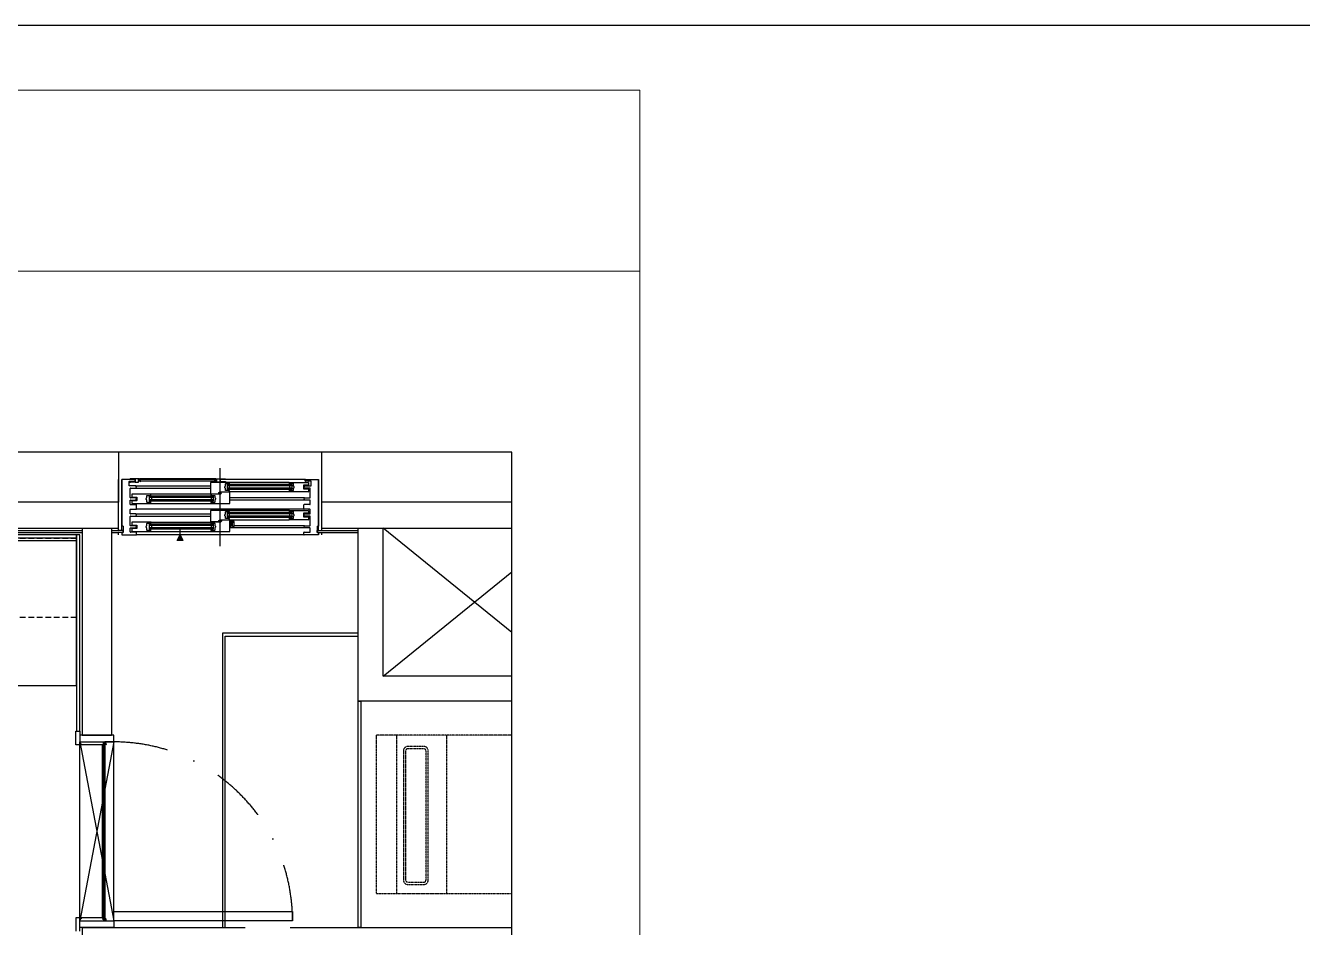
# Model space of a CAD drawing. Header units: millimetres. Extents: x -33000 to 294000, y 0 to 42408.
# Drawn here: x 14445 to 20090, y 5919 to 9905 of the extents above; entities that cross this region are included whole.
import ezdxf

# ---------------------------------------------------------------- set-up
doc = ezdxf.new("R2010")
doc.units = ezdxf.units.MM
doc.header["$LTSCALE"] = 50
doc.linetypes.add('( Hidden )', pattern=[0.375, 0.25, -0.125])
doc.linetypes.add('DASHDOTX2', pattern=[2, 1, -0.5, 0, -0.5])
doc.layers.add('arch', color=8, linetype='Continuous')

msp = doc.modelspace()

# ---------------------------------------------------------------- hatches: boundary and pattern name
at = {"layer": 'arch'}
h = msp.add_hatch(color=256, dxfattribs=at)
h.dxf.hatch_style = 1
h.paths.add_polyline_path([(15140.4, 7629.2), (15115.4, 7629.2), (15127.9, 7654.2)])

# ---------------------------------------------------------------- linework, layer by layer
for p, q in [((25734.6, 9905.1), (5606.3, 9905.1)), ((14855, 8019.2), (14855, 7799.2)), ((15755, 7799.2), (15755, 8019.2)), ((15305, 7604.2), (15305, 7949.2)), ((14855, 7673.7), (14855, 7899.2)), ((14870, 7673.7), (14870, 7899.2)), ((14870, 7899.2), (14870, 7692.2)), ((14928, 7899.2), (14870, 7899.2)), ((14902, 7871.2), (14902, 7890.2)), ((14903, 7891.2), (14928, 7891.2)), ((14931.5, 7870.2), (14903, 7870.2)), ((14906, 7889.7), (14906, 7887.7)), ((14945, 7901.2), (14906.5, 7901.2)), ((14906.5, 7900.2), (14928.5, 7900.2)), ((14928.5, 7890.2), (14906.5, 7890.2)), ((14906.5, 7887.2), (14908.5, 7887.2)), ((14907, 7889.2), (14928.5, 7889.2)), ((14907, 7888), (14907, 7889.2)), ((14908.5, 7888), (14907, 7888)), ((14907, 7819.2), (14907, 7859.2)), ((14908, 7860.2), (14931.5, 7860.2)), ((14908.5, 7887.2), (14908.5, 7888)), ((14929, 7899.7), (14929, 7890.7)), ((14929, 7892.2), (14929, 7898.2)), ((14929, 7888.7), (14929, 7887.7)), ((14929.5, 7887.2), (14943, 7887.2)), ((14931.5, 7870.2), (15262.5, 7870.2)), ((14931.5, 7860.2), (15262.5, 7860.2)), ((14932, 7869.1), (14932, 7869.7)), ((14932, 7860.7), (14932, 7861.3)), ((14944, 7895.7), (14944, 7900.2)), ((14944, 7900.2), (14945, 7900.2)), ((14944, 7888.2), (14944, 7893.7)), ((14951.5, 7891.2), (14944, 7891.2)), ((14951, 7895.2), (14944.5, 7895.2)), ((14944.5, 7894.2), (14951, 7894.2)), ((15286.5, 7901.2), (14948, 7901.2)), ((14951.5, 7901.2), (14951, 7901.2)), ((14951, 7900.2), (14951.5, 7900.2)), ((14951.5, 7900.2), (14951.5, 7895.7)), ((14951.5, 7893.7), (14951.5, 7889.7)), ((14952.5, 7889.7), (14952.5, 7900.2)), ((15281.9, 7899.2), (14952.5, 7899.2)), ((15281.9, 7891.2), (14952.5, 7891.2)), ((15262.5, 7885.2), (15262.5, 7836.7)), ((15347, 7885.7), (15263, 7885.7)), ((15281.9, 7889.7), (15281.9, 7900.2)), ((15282.9, 7901.2), (15283.4, 7901.2)), ((15283.4, 7900.2), (15282.9, 7900.2)), ((15282.9, 7900.2), (15282.9, 7895.7)), ((15282.9, 7893.7), (15282.9, 7889.7)), ((15290.4, 7891.2), (15282.9, 7891.2)), ((15283.4, 7895.2), (15289.9, 7895.2)), ((15289.9, 7894.2), (15283.4, 7894.2)), ((15289.4, 7901.2), (15327.9, 7901.2)), ((15290.4, 7900.2), (15289.4, 7900.2)), ((15290.4, 7895.7), (15290.4, 7900.2)), ((15290.4, 7888.2), (15290.4, 7893.7)), ((15304.9, 7887.2), (15291.4, 7887.2)), ((15305.4, 7899.7), (15305.4, 7890.7)), ((15682, 7899.2), (15305.4, 7899.2)), ((15305.4, 7888.7), (15305.4, 7887.7)), ((15327.9, 7900.2), (15305.9, 7900.2)), ((15305.9, 7890.2), (15327.9, 7890.2)), ((15327.4, 7889.2), (15305.9, 7889.2)), ((15325, 7862.5), (15325, 7866.9)), ((15325.3, 7867.4), (15328.2, 7869.1)), ((15328.2, 7860.4), (15325.3, 7862.1)), ((15325.9, 7887.2), (15325.9, 7888)), ((15325.9, 7888), (15327.4, 7888)), ((15327.9, 7887.2), (15325.9, 7887.2)), ((15327.4, 7888), (15327.4, 7889.2)), ((15328.4, 7889.7), (15328.4, 7887.7)), ((15328.5, 7869.5), (15328.5, 7880.2)), ((15328.5, 7850.2), (15328.5, 7859.9)), ((15329, 7880.7), (15344, 7880.7)), ((15344, 7849.7), (15329, 7849.7)), ((15335.5, 7876.2), (15335.5, 7854.2)), ((15622, 7876.2), (15335.5, 7876.2)), ((15622, 7870.2), (15335.5, 7870.2)), ((15622, 7860.2), (15335.5, 7860.2)), ((15622, 7854.2), (15335.5, 7854.2)), ((15343.5, 7879.2), (15340.5, 7879.2)), ((15340.5, 7879.2), (15340.5, 7877.7)), ((15340.5, 7877.7), (15345, 7877.7)), ((15345, 7852.7), (15340.5, 7852.7)), ((15340.5, 7852.7), (15340.5, 7851.2)), ((15340.5, 7851.2), (15343.5, 7851.2)), ((15344, 7880.7), (15344, 7879.7)), ((15344, 7850.7), (15344, 7849.7)), ((15345, 7849.7), (15345.5, 7850.2)), ((15345.5, 7849.2), (15345, 7849.7)), ((15345.5, 7878.2), (15345.5, 7884.7)), ((15345.5, 7884.7), (15347, 7884.7)), ((15345.5, 7878.8), (15348.1, 7876.2)), ((15345.5, 7870.2), (15345.5, 7860.2)), ((15345.5, 7851.7), (15348.1, 7854.2)), ((15345.5, 7850.2), (15345.5, 7852.2)), ((15345.5, 7845.7), (15345.5, 7849.2)), ((15610.5, 7885.7), (15347, 7885.7)), ((15612, 7878.8), (15609.4, 7876.2)), ((15612, 7851.7), (15609.4, 7854.2)), ((15610.5, 7885.7), (15694.5, 7885.7)), ((15612, 7884.7), (15610.5, 7884.7)), ((15612, 7878.2), (15612, 7884.7)), ((15612, 7870.2), (15612, 7860.2)), ((15612, 7845.7), (15612, 7852.2)), ((15617, 7877.7), (15612.5, 7877.7)), ((15612.5, 7852.7), (15617, 7852.7)), ((15628.5, 7880.7), (15613.5, 7880.7)), ((15613.5, 7880.7), (15613.5, 7879.7)), ((15613.5, 7850.7), (15613.5, 7849.7)), ((15613.5, 7849.7), (15628.5, 7849.7)), ((15614, 7879.2), (15617, 7879.2)), ((15617, 7851.2), (15614, 7851.2)), ((15617, 7879.2), (15617, 7877.7)), ((15617, 7852.7), (15617, 7851.2)), ((15622, 7876.2), (15622, 7854.2)), ((15629, 7870), (15629, 7880.2)), ((15629, 7850.2), (15629, 7860.4)), ((15632.2, 7867.9), (15629.3, 7869.6)), ((15629.3, 7860.9), (15632.2, 7862.6)), ((15632.5, 7863), (15632.5, 7867.4)), ((15672.7, 7872.2), (15672.7, 7858.2)), ((15694.5, 7873.2), (15673.7, 7873.2)), ((15673.7, 7857.2), (15694.5, 7857.2)), ((15678, 7869.1), (15678, 7869.7)), ((15678, 7860.7), (15678, 7861.3)), ((15678.5, 7870.2), (15707, 7870.2)), ((15702, 7860.2), (15678.5, 7860.2)), ((15681, 7892.2), (15681, 7898.2)), ((15682, 7899.2), (15740, 7899.2)), ((15707, 7891.2), (15682, 7891.2)), ((15695, 7885.2), (15695, 7873.7)), ((15695, 7856.7), (15695, 7845.2)), ((15703, 7819.2), (15703, 7859.2)), ((15708, 7871.2), (15708, 7890.2)), ((15740, 7673.7), (15740, 7899.2)), ((15740, 7899.2), (15740, 7692.2)), ((15755, 7673.7), (15755, 7899.2)), ((14855, 7799.2), (13955, 7799.2)), ((14907, 7788.7), (14907, 7807.2)), ((14931.5, 7818.2), (14908, 7818.2)), ((14908, 7808.2), (14931.5, 7808.2)), ((14915, 7833.2), (14915, 7821.7)), ((14915, 7804.7), (14915, 7793.2)), ((14999.5, 7833.7), (14915.5, 7833.7)), ((14915.5, 7821.2), (14936.3, 7821.2)), ((14936.3, 7805.2), (14915.5, 7805.2)), ((14915.5, 7792.7), (14999.5, 7792.7)), ((14932, 7817.1), (14932, 7817.7)), ((14932, 7808.7), (14932, 7809.3)), ((14937.3, 7820.2), (14937.3, 7806.2)), ((14977.5, 7811), (14977.5, 7815.4)), ((14977.8, 7815.9), (14980.7, 7817.6)), ((14980.7, 7808.9), (14977.8, 7810.6)), ((14981, 7818), (14981, 7828.2)), ((14981, 7798.2), (14981, 7808.4)), ((14981.5, 7828.7), (14996.5, 7828.7)), ((14996.5, 7797.7), (14981.5, 7797.7)), ((14991.3, 7824.7), (14991.3, 7802.7)), ((15274.5, 7824.7), (14991.3, 7824.7)), ((15274.5, 7818.7), (14991.3, 7818.7)), ((15274.5, 7808.7), (14991.3, 7808.7)), ((15274.5, 7802.7), (14991.3, 7802.7)), ((14996, 7827.2), (14993, 7827.2)), ((14993, 7827.2), (14993, 7825.7)), ((14993, 7825.7), (14997.5, 7825.7)), ((14997.5, 7800.7), (14993, 7800.7)), ((14993, 7800.7), (14993, 7799.2)), ((14993, 7799.2), (14996, 7799.2)), ((14996.5, 7828.7), (14996.5, 7827.7)), ((14996.5, 7798.7), (14996.5, 7797.7)), ((14998, 7826.2), (14998, 7832.7)), ((14998, 7832.7), (14999.5, 7832.7)), ((14998, 7827.3), (15000.6, 7824.7)), ((14998, 7800.2), (15000.6, 7802.7)), ((14998, 7793.7), (14998, 7800.2)), ((14999.5, 7793.7), (14998, 7793.7)), ((15263, 7833.7), (14999.5, 7833.7)), ((14999.5, 7792.7), (15263, 7792.7)), ((15001.3, 7818.7), (15001.3, 7808.7)), ((15264.5, 7827.3), (15261.9, 7824.7)), ((15264.5, 7800.2), (15261.9, 7802.7)), ((15263, 7836.2), (15299, 7836.2)), ((15306.6, 7833.7), (15263, 7833.7)), ((15263, 7832.7), (15264.5, 7832.7)), ((15264.5, 7793.7), (15263, 7793.7)), ((15263, 7792.7), (15347, 7792.7)), ((15264.5, 7832.7), (15264.5, 7826.2)), ((15264.5, 7818.7), (15264.5, 7808.7)), ((15264.5, 7800.2), (15264.5, 7793.7)), ((15265, 7825.7), (15269.5, 7825.7)), ((15269.5, 7800.7), (15265, 7800.7)), ((15266, 7827.7), (15266, 7828.7)), ((15266, 7828.7), (15281, 7828.7)), ((15266, 7797.7), (15266, 7798.7)), ((15281, 7797.7), (15266, 7797.7)), ((15269.5, 7827.2), (15266.5, 7827.2)), ((15266.5, 7799.2), (15269.5, 7799.2)), ((15269.5, 7825.7), (15269.5, 7827.2)), ((15269.5, 7799.2), (15269.5, 7800.7)), ((15274.5, 7824.7), (15274.5, 7802.7)), ((15281.5, 7828.2), (15281.5, 7818.5)), ((15281.5, 7808.9), (15281.5, 7798.2)), ((15281.8, 7818.1), (15284.7, 7816.4)), ((15284.7, 7811.1), (15281.8, 7809.4)), ((15285, 7815.9), (15285, 7811.5)), ((15299, 7840.7), (15303.5, 7844.7)), ((15299, 7839.2), (15299, 7840.7)), ((15307.6, 7838.3), (15299, 7839.2)), ((15299, 7836.2), (15307.6, 7837.2)), ((15302, 7840.8), (15302, 7840.7)), ((15311, 7842.2), (15302.4, 7841.3)), ((15302.4, 7840.2), (15311, 7839.2)), ((15303.5, 7844.7), (15347, 7844.7)), ((15311, 7837.8), (15306.6, 7833.7)), ((15308, 7837.7), (15308, 7837.8)), ((15347, 7842.2), (15311, 7842.2)), ((15311, 7839.2), (15311, 7837.8)), ((15347, 7845.7), (15345.5, 7845.7)), ((15610.5, 7844.7), (15347, 7844.7)), ((15347.5, 7793.2), (15347.5, 7841.7)), ((15678.5, 7818.2), (15347.5, 7818.2)), ((15678.5, 7808.2), (15347.5, 7808.2)), ((15610.5, 7845.7), (15612, 7845.7)), ((15694.5, 7844.7), (15610.5, 7844.7)), ((15678, 7817.1), (15678, 7817.7)), ((15678, 7808.7), (15678, 7809.3)), ((15678.5, 7818.2), (15702, 7818.2)), ((15702, 7808.2), (15678.5, 7808.2)), ((15703, 7788.7), (15703, 7807.2)), ((16595, 7799.2), (15755, 7799.2)), ((14907, 7747.7), (14907, 7766.2)), ((14907, 7695.7), (14907, 7735.7)), ((14908, 7787.7), (14934, 7787.7)), ((14908, 7767.2), (14934, 7767.2)), ((14931.5, 7746.7), (14908, 7746.7)), ((14908, 7736.7), (14931.5, 7736.7)), ((14931.5, 7746.7), (15262.5, 7746.7)), ((14931.5, 7736.7), (15262.5, 7736.7)), ((14932, 7745.6), (14932, 7746.2)), ((14932, 7737.2), (14932, 7737.8)), ((15676, 7767.2), (14934, 7767.2)), ((14935, 7768.2), (14935, 7786.7)), ((15262.5, 7761.7), (15262.5, 7713.2)), ((15347, 7762.2), (15263, 7762.2)), ((15325, 7739), (15325, 7743.4)), ((15325.3, 7743.9), (15328.2, 7745.6)), ((15328.2, 7736.9), (15325.3, 7738.6)), ((15328.5, 7746), (15328.5, 7756.7)), ((15328.5, 7726.7), (15328.5, 7736.4)), ((15329, 7757.2), (15344, 7757.2)), ((15335.5, 7752.7), (15335.5, 7730.7)), ((15622, 7752.7), (15335.5, 7752.7)), ((15622, 7746.7), (15335.5, 7746.7)), ((15622, 7736.7), (15335.5, 7736.7)), ((15343.5, 7755.7), (15340.5, 7755.7)), ((15340.5, 7755.7), (15340.5, 7754.2)), ((15340.5, 7754.2), (15345, 7754.2)), ((15344, 7757.2), (15344, 7756.2)), ((15345.5, 7754.7), (15345.5, 7761.2)), ((15345.5, 7761.2), (15347, 7761.2)), ((15345.5, 7755.3), (15348.1, 7752.7)), ((15345.5, 7746.7), (15345.5, 7736.7)), ((15610.5, 7762.2), (15347, 7762.2)), ((15612, 7755.3), (15609.4, 7752.7)), ((15610.5, 7762.2), (15694.5, 7762.2)), ((15612, 7761.2), (15610.5, 7761.2)), ((15612, 7754.7), (15612, 7761.2)), ((15612, 7746.7), (15612, 7736.7)), ((15617, 7754.2), (15612.5, 7754.2)), ((15628.5, 7757.2), (15613.5, 7757.2)), ((15613.5, 7757.2), (15613.5, 7756.2)), ((15614, 7755.7), (15617, 7755.7)), ((15617, 7755.7), (15617, 7754.2)), ((15622, 7752.7), (15622, 7730.7)), ((15629, 7746.5), (15629, 7756.7)), ((15629, 7726.7), (15629, 7736.9)), ((15632.2, 7744.4), (15629.3, 7746.1)), ((15629.3, 7737.4), (15632.2, 7739.1)), ((15632.5, 7739.5), (15632.5, 7743.9)), ((15672.7, 7748.7), (15672.7, 7734.7)), ((15694.5, 7749.7), (15673.7, 7749.7)), ((15673.7, 7733.7), (15694.5, 7733.7)), ((15675, 7768.2), (15675, 7786.7)), ((15702, 7787.7), (15676, 7787.7)), ((15702, 7767.2), (15676, 7767.2)), ((15678, 7745.6), (15678, 7746.2)), ((15678, 7737.2), (15678, 7737.8)), ((15678.5, 7746.7), (15702, 7746.7)), ((15702, 7736.7), (15678.5, 7736.7)), ((15695, 7761.7), (15695, 7750.2)), ((15703, 7747.7), (15703, 7766.2)), ((15703, 7695.7), (15703, 7735.7)), ((13940, 7684.2), (14855, 7684.2)), ((14876, 7692.2), (14870, 7692.2)), ((14876, 7692.2), (14876, 7664.2)), ((14907, 7667.2), (14907, 7683.7)), ((14931.5, 7694.7), (14908, 7694.7)), ((14908, 7684.7), (14931.5, 7684.7)), ((14915, 7709.7), (14915, 7698.2)), ((14915, 7681.2), (14915, 7669.7)), ((14999.5, 7710.2), (14915.5, 7710.2)), ((14915.5, 7697.7), (14936.3, 7697.7)), ((14936.3, 7681.7), (14915.5, 7681.7)), ((14932, 7693.6), (14932, 7694.2)), ((14932, 7685.2), (14932, 7685.8)), ((14937.3, 7696.7), (14937.3, 7682.7)), ((14977.5, 7687.5), (14977.5, 7691.9)), ((14977.8, 7692.4), (14980.7, 7694.1)), ((14980.7, 7685.4), (14977.8, 7687.1)), ((14981, 7694.5), (14981, 7704.7)), ((14981, 7674.7), (14981, 7684.9)), ((14981.5, 7705.2), (14996.5, 7705.2)), ((14991.3, 7701.2), (14991.3, 7679.2)), ((15274.5, 7701.2), (14991.3, 7701.2)), ((15274.5, 7695.2), (14991.3, 7695.2)), ((15274.5, 7685.2), (14991.3, 7685.2)), ((15274.5, 7679.2), (14991.3, 7679.2)), ((14996, 7703.7), (14993, 7703.7)), ((14993, 7703.7), (14993, 7702.2)), ((14993, 7702.2), (14997.5, 7702.2)), ((14997.5, 7677.2), (14993, 7677.2)), ((14993, 7677.2), (14993, 7675.7)), ((14996.5, 7705.2), (14996.5, 7704.2)), ((14998, 7702.7), (14998, 7709.2)), ((14998, 7709.2), (14999.5, 7709.2)), ((14998, 7703.8), (15000.6, 7701.2)), ((14998, 7676.7), (15000.6, 7679.2)), ((14999.5, 7710.2), (15263, 7710.2)), ((15001.3, 7695.2), (15001.3, 7685.2)), ((15127.9, 7654.2), (15127.9, 7679.2)), ((15264.5, 7703.8), (15261.9, 7701.2)), ((15264.5, 7676.7), (15261.9, 7679.2)), ((15263, 7712.7), (15299, 7712.7)), ((15306.6, 7710.2), (15263, 7710.2)), ((15263, 7709.2), (15264.5, 7709.2)), ((15264.5, 7709.2), (15264.5, 7702.7)), ((15264.5, 7695.2), (15264.5, 7685.2)), ((15265, 7702.2), (15269.5, 7702.2)), ((15269.5, 7677.2), (15265, 7677.2)), ((15266, 7704.2), (15266, 7705.2)), ((15266, 7705.2), (15281, 7705.2)), ((15269.5, 7703.7), (15266.5, 7703.7)), ((15269.5, 7702.2), (15269.5, 7703.7)), ((15269.5, 7675.7), (15269.5, 7677.2)), ((15274.5, 7701.2), (15274.5, 7679.2)), ((15281.5, 7704.7), (15281.5, 7695)), ((15281.5, 7685.4), (15281.5, 7674.7)), ((15281.8, 7694.6), (15284.7, 7692.9)), ((15284.7, 7687.6), (15281.8, 7685.9)), ((15285, 7692.4), (15285, 7688)), ((15299, 7717.2), (15303.5, 7721.2)), ((15299, 7715.7), (15299, 7717.2)), ((15307.6, 7714.8), (15299, 7715.7)), ((15299, 7712.7), (15307.6, 7713.7)), ((15302, 7717.3), (15302, 7717.2)), ((15311, 7718.7), (15302.4, 7717.8)), ((15302.4, 7716.7), (15311, 7715.7)), ((15303.5, 7721.2), (15347, 7721.2)), ((15311, 7714.3), (15306.6, 7710.2)), ((15308, 7714.2), (15308, 7714.3)), ((15347, 7718.7), (15311, 7718.7)), ((15311, 7715.7), (15311, 7714.3)), ((15344, 7726.2), (15329, 7726.2)), ((15622, 7730.7), (15335.5, 7730.7)), ((15345, 7729.2), (15340.5, 7729.2)), ((15340.5, 7729.2), (15340.5, 7727.7)), ((15340.5, 7727.7), (15343.5, 7727.7)), ((15344, 7727.2), (15344, 7726.2)), ((15345.5, 7728.2), (15348.1, 7730.7)), ((15345.5, 7722.2), (15345.5, 7728.7)), ((15347, 7722.2), (15345.5, 7722.2)), ((15347, 7721.2), (15610.5, 7721.2)), ((15347.5, 7669.7), (15347.5, 7718.2)), ((15347.5, 7717.7), (15350.1, 7717.7)), ((15350.1, 7695), (15347.5, 7695)), ((15347.5, 7690.7), (15358.4, 7694.7)), ((15678.5, 7684.7), (15347.5, 7684.7)), ((15350.1, 7717.7), (15350.1, 7695)), ((15358.4, 7714.2), (15350.1, 7715.6)), ((15358.4, 7694.7), (15358.4, 7714.2)), ((15366, 7713.9), (15358.4, 7714.2)), ((15358.4, 7694.7), (15359.7, 7694.7)), ((15359.7, 7711.9), (15359.7, 7714.2)), ((15359.7, 7691.8), (15359.7, 7711.9)), ((15359.7, 7711.9), (15362, 7711.9)), ((15365.9, 7690.8), (15360.7, 7690.8)), ((15363.9, 7710.4), (15366.8, 7692)), ((15366.9, 7691.8), (15366.9, 7712.9)), ((15678.5, 7694.7), (15366.9, 7694.7)), ((15612, 7728.2), (15609.4, 7730.7)), ((15610.5, 7722.2), (15612, 7722.2)), ((15694.5, 7721.2), (15610.5, 7721.2)), ((15612, 7722.2), (15612, 7728.7)), ((15612.5, 7729.2), (15617, 7729.2)), ((15613.5, 7727.2), (15613.5, 7726.2)), ((15613.5, 7726.2), (15628.5, 7726.2)), ((15617, 7727.7), (15614, 7727.7)), ((15617, 7729.2), (15617, 7727.7)), ((15678, 7693.6), (15678, 7694.2)), ((15678, 7685.2), (15678, 7685.8)), ((15678.5, 7694.7), (15702, 7694.7)), ((15702, 7684.7), (15678.5, 7684.7)), ((15695, 7733.2), (15695, 7721.7)), ((15703, 7667.2), (15703, 7683.7)), ((15734, 7692.2), (15740, 7692.2)), ((15734, 7692.2), (15734, 7664.2)), ((15755, 7684.2), (16595, 7684.2)), ((16595, 7223.3), (16025, 7684.2)), ((14670, 7654.2), (10360, 7654.2)), ((14670, 7639.2), (10360, 7639.2)), ((14670, 7627.2), (10360, 7627.2)), ((13955, 7674.2), (14695, 7674.2)), ((13955, 7664.2), (14695, 7664.2)), ((14670, 7639.2), (14670, 7654.2)), ((14685, 7654.2), (14670, 7654.2)), ((14670, 7654.2), (14670, 6786.2)), ((14670, 7639.2), (14670, 7627.2)), ((14670, 6989.2), (14670, 7639.2)), ((14685, 6786.2), (14685, 7654.2)), ((14825, 7674.2), (14855, 7674.2)), ((14825, 7664.2), (14855, 7664.2)), ((14876, 7673.7), (14855, 7673.7)), ((14855, 7654.2), (14855, 7664.2)), ((14876, 7664.2), (14855, 7664.2)), ((14870, 7664.2), (14876, 7664.2)), ((14870, 7664.2), (14870, 7654.2)), ((14870, 7654.2), (14934, 7654.2)), ((14876, 7664.2), (14876, 7673.7)), ((14934, 7666.2), (14908, 7666.2)), ((14915, 7670.2), (14915, 7669.7)), ((14915.5, 7669.2), (14999.5, 7669.2)), ((15676, 7654.2), (14934, 7654.2)), ((14935, 7655.2), (14935, 7665.2)), ((14996.5, 7674.2), (14981.5, 7674.2)), ((14993, 7675.7), (14996, 7675.7)), ((14996.5, 7675.2), (14996.5, 7674.2)), ((14998, 7670.2), (14998, 7676.7)), ((14999.5, 7670.2), (14998, 7670.2)), ((14999.5, 7669.2), (15263, 7669.2)), ((15115.4, 7629.2), (15127.9, 7654.2)), ((15140.4, 7629.2), (15115.4, 7629.2)), ((15127.9, 7654.2), (15140.4, 7629.2)), ((15264.5, 7670.2), (15263, 7670.2)), ((15263, 7669.2), (15347, 7669.2)), ((15264.5, 7676.7), (15264.5, 7670.2)), ((15266, 7674.2), (15266, 7675.2)), ((15281, 7674.2), (15266, 7674.2)), ((15266.5, 7675.7), (15269.5, 7675.7)), ((15675, 7655.2), (15675, 7665.2)), ((15676, 7666.2), (15702, 7666.2)), ((15740, 7654.2), (15676, 7654.2)), ((15734, 7673.7), (15755, 7673.7)), ((15734, 7664.2), (15734, 7673.7)), ((15734, 7664.2), (15755, 7664.2)), ((15740, 7664.2), (15734, 7664.2)), ((15740, 7664.2), (15740, 7654.2)), ((15755, 7674.2), (15915, 7674.2)), ((15755, 7654.2), (15755, 7664.2)), ((15755, 7664.2), (15915, 7664.2)), ((16025, 7029.2), (16595, 7490.1)), ((15915, 7219.2), (15315, 7219.2)), ((15315, 7219.2), (15315, 5919.2)), ((15327, 5919.2), (15327, 7207.2)), ((15327, 7207.2), (15915, 7207.2)), ((15915, 7207.2), (15915, 7219.2)), ((10360, 6989.2), (14670, 6989.2)), ((15915, 5919.2), (15915, 6919.2)), ((15915, 6919.2), (15927, 6919.2)), ((15927, 6919.2), (15927, 5919.2)), ((14670, 6786.2), (14685, 6786.2)), ((14685, 5949.2), (14685, 6739.2)), ((14685, 6739.2), (14835, 5949.2)), ((14835, 6739.2), (14685, 5949.2)), ((14795, 6726.2), (14783, 6726.2)), ((14783, 6726.2), (14783, 5962.2)), ((14789, 6726.2), (14789, 5962.2)), ((14835, 6739.2), (14795, 6739.2)), ((14795, 6739.2), (14795, 6726.2)), ((14795, 6726.2), (14795, 5962.2)), ((14835, 5949.2), (14835, 6739.2)), ((14783, 5962.2), (14795, 5962.2)), ((14795, 5962.2), (14795, 5949.2)), ((14795, 5949.2), (14835, 5949.2)), ((15927, 5919.2), (15915, 5919.2))]:
    msp.add_line(p, q, dxfattribs=at)
at = {"layer": 'arch', "linetype": 'ByBlock', "lineweight": 5}
for p, q in [((1235, 9619.2), (17159.9, 9619.2)), ((17159.9, 9619.2), (17159.9, 909.2)), ((1235, 8819.2), (17159.9, 8819.2))]:
    msp.add_line(p, q, dxfattribs=at)
at = {"layer": 'arch', "ltscale": 25}
for p, q in [((16595, 8019.2), (7015, 8019.2)), ((16595, 1509.2), (16595, 8019.2))]:
    msp.add_line(p, q, dxfattribs=at)
at = {"layer": 'arch', "ltscale": 2}
for p, q in [((14695, 7684.2), (14695, 6769.2)), ((14825, 7684.2), (14825, 6769.2)), ((15915, 6919.2), (15915, 7684.2)), ((16025, 7029.2), (16025, 7684.2)), ((16595, 7029.2), (16025, 7029.2)), ((16595, 6919.2), (15915, 6919.2)), ((14695, 6769.2), (14825, 6769.2)), ((14695, 5919.2), (14695, 5789.2)), ((14695, 5919.2), (15415, 5919.2)), ((15615, 5919.2), (16595, 5919.2))]:
    msp.add_line(p, q, dxfattribs=at)
at = {"layer": 'arch', "linetype": '( Hidden )', "ltscale": 2}
for p, q in [((13970, 7639.2), (14670, 7639.2)), ((14670, 7639.2), (14670, 7289.2)), ((14670, 7289.2), (13970, 7289.2))]:
    msp.add_line(p, q, dxfattribs=at)
at = {"layer": 'arch', "linetype": 'Continuous', "ltscale": 4}
for p, q in [((14667, 6726.2), (14667, 6786.2)), ((14667, 6786.2), (14685, 6786.2)), ((14685, 6786.2), (14685, 6726.2)), ((14685, 6726.2), (14667, 6726.2)), ((14835, 6769.2), (14685, 6769.2)), ((14685, 6769.2), (14685, 6739.2)), ((14685, 6739.2), (14835, 6739.2)), ((14685, 6739.2), (14795, 6739.2)), ((14685, 6731.2), (14685, 6739.2)), ((14690, 6731.2), (14685, 6731.2)), ((14690, 6726.2), (14690, 6731.2)), ((14795, 6726.2), (14690, 6726.2)), ((14795, 6735.2), (14788, 6735.2)), ((14788, 6735.2), (14788, 6731.2)), ((14788, 6731.2), (14795, 6731.2)), ((14791, 6735.7), (14789, 6733.2)), ((14789, 6733.2), (14791, 6730.7)), ((14790.3, 6734), (14791.5, 6735.7)), ((14791.8, 6734), (14790.3, 6734)), ((14791.5, 6730.7), (14790.3, 6732.5)), ((14790.3, 6732.5), (14791.8, 6732.5)), ((14791.5, 6735.7), (14791, 6735.7)), ((14791, 6730.7), (14791.5, 6730.7)), ((14793, 6735.7), (14791.8, 6734)), ((14791.8, 6732.5), (14793, 6730.7)), ((14792.3, 6734), (14793.5, 6735.7)), ((14795.4, 6734), (14792.3, 6734)), ((14793.5, 6730.7), (14792.3, 6732.5)), ((14792.3, 6732.5), (14795.4, 6732.5)), ((14793.5, 6735.7), (14793, 6735.7)), ((14793, 6730.7), (14793.5, 6730.7)), ((14795, 6739.2), (14795, 6735.2)), ((14796.3, 6738.2), (14795, 6738.2)), ((14795, 6731.2), (14795, 6726.2)), ((14796.4, 6737.5), (14796, 6737.5)), ((14797.8, 6736.1), (14796.3, 6738.2)), ((14797.8, 6735.3), (14796.4, 6737.5)), ((14797, 6734.4), (14797.1, 6734.6)), ((14797.1, 6734.6), (14799.7, 6734.6)), ((14798.3, 6729.5), (14797.2, 6730.7)), ((14799.5, 6738.1), (14797.8, 6736.1)), ((14798.9, 6736.6), (14797.8, 6735.3)), ((14797.9, 6734.1), (14799.6, 6734.1)), ((14798, 6728.9), (14798.3, 6729.1)), ((14798.3, 6729.1), (14798.3, 6729.5)), ((14798.5, 6728.8), (14798.8, 6729.1)), ((14798.8, 6729.1), (14798.8, 6729.5)), ((14799.7, 6734.6), (14798.9, 6736.6)), ((14801.3, 6732.2), (14799.5, 6738.1)), ((14799.6, 6734.1), (14800.7, 6731.8)), ((14800.7, 6731.8), (14801.3, 6732.2)), ((14802.6, 6726.7), (14803, 6727.3)), ((14835, 6739.2), (14835, 6769.2)), ((14835, 5949.2), (14835, 5989.2)), ((14835, 5989.2), (15625, 5989.2)), ((15625, 5989.2), (15625, 5949.2)), ((14685, 5962.2), (14667, 5962.2)), ((14667, 5962.2), (14667, 5902.2)), ((14685, 5902.2), (14685, 5962.2)), ((14690, 5957.2), (14685, 5957.2)), ((14685, 5957.2), (14685, 5949.2)), ((14685, 5919.2), (14685, 5949.2)), ((14685, 5949.2), (14835, 5949.2)), ((14685, 5949.2), (14795, 5949.2)), ((14795, 5962.2), (14690, 5962.2)), ((14690, 5962.2), (14690, 5957.2)), ((14788, 5953.2), (14788, 5957.2)), ((14788, 5957.2), (14795, 5957.2)), ((14795, 5953.2), (14788, 5953.2)), ((14791, 5957.7), (14789, 5955.2)), ((14789, 5955.2), (14791, 5952.7)), ((14790.3, 5956), (14791.5, 5957.7)), ((14791.8, 5956), (14790.3, 5956)), ((14791.5, 5952.7), (14790.3, 5954.5)), ((14790.3, 5954.5), (14791.8, 5954.5)), ((14791.5, 5957.7), (14791, 5957.7)), ((14791, 5952.7), (14791.5, 5952.7)), ((14793, 5957.7), (14791.8, 5956)), ((14791.8, 5954.5), (14793, 5952.7)), ((14792.3, 5956), (14793.5, 5957.7)), ((14795.4, 5956), (14792.3, 5956)), ((14793.5, 5952.7), (14792.3, 5954.5)), ((14792.3, 5954.5), (14795.4, 5954.5)), ((14793.5, 5957.7), (14793, 5957.7)), ((14793, 5952.7), (14793.5, 5952.7)), ((14795, 5957.2), (14795, 5962.2)), ((14796.3, 5960.2), (14795, 5960.2)), ((14795, 5949.2), (14795, 5953.2)), ((14796.4, 5959.5), (14796, 5959.5)), ((14797.8, 5958.1), (14796.3, 5960.2)), ((14797.8, 5957.3), (14796.4, 5959.5)), ((14797, 5956.4), (14797.1, 5956.6)), ((14797.1, 5956.6), (14799.7, 5956.6)), ((14798.3, 5951.5), (14797.2, 5952.7)), ((14799.5, 5960.1), (14797.8, 5958.1)), ((14798.9, 5958.6), (14797.8, 5957.3)), ((14797.9, 5956.1), (14799.6, 5956.1)), ((14798, 5950.9), (14798.3, 5951.1)), ((14798.3, 5951.1), (14798.3, 5951.5)), ((14798.5, 5950.8), (14798.8, 5951.1)), ((14798.8, 5951.1), (14798.8, 5951.5)), ((14799.7, 5956.6), (14798.9, 5958.6)), ((14801.3, 5954.2), (14799.5, 5960.1)), ((14799.6, 5956.1), (14800.7, 5953.8)), ((14800.7, 5953.8), (14801.3, 5954.2)), ((14802.6, 5948.7), (14803, 5949.3)), ((15625, 5949.2), (14835, 5949.2)), ((14835, 5949.2), (14835, 5919.2)), ((14835, 5919.2), (14685, 5919.2))]:
    msp.add_line(p, q, dxfattribs=at)
at = {"layer": 'arch', "linetype": '( Hidden )', "ltscale": 0.1}
for p, q in [((16085, 6769.2), (16085, 6069.2)), ((16305, 6769.2), (16305, 6069.2))]:
    msp.add_line(p, q, dxfattribs=at)
msp.add_lwpolyline([(16595, 6769.2), (15995, 6769.2), (15995, 6069.2), (16595, 6069.2)], dxfattribs=at)
for points in [[(16115, 6699.2), (16115, 6129.2, 0.414214), (16135, 6109.2), (16205, 6109.2, 0.414214), (16225, 6129.2), (16225, 6699.2, 0.414214), (16205, 6719.2), (16135, 6719.2, 0.414214)], [(16125, 6699.2), (16125, 6129.2, 0.414214), (16135, 6119.2), (16205, 6119.2, 0.414214), (16215, 6129.2), (16215, 6699.2, 0.414214), (16205, 6709.2), (16135, 6709.2, 0.414214)]]:
    msp.add_lwpolyline(points, format="xyb", close=True, dxfattribs=at)
at = {"layer": 'arch'}
for centre in [(14948, 7898.2), (15286.5, 7898.2)]:
    msp.add_circle(centre, 3, dxfattribs=at)
for centre, radius, start, end in [((14903, 7890.2), 1, 90, 180), ((14903, 7871.2), 1, 180, 270), ((14906.5, 7900.7), 0.5, 90, 270), ((14906.5, 7889.7), 0.5, 90, 180), ((14906.5, 7887.7), 0.5, 180, 270), ((14908, 7859.2), 1, 90, 180), ((14928, 7898.2), 1, 0, 90), ((14928, 7892.2), 1, 270, 0), ((14928.5, 7899.7), 0.5, 0, 90), ((14928.5, 7890.7), 0.5, 270, 0), ((14928.5, 7888.7), 0.5, 0, 90), ((14929.5, 7887.7), 0.5, 180, 270), ((14931.5, 7869.7), 0.5, 0, 90), ((14931.5, 7860.7), 0.5, 270, 0), ((14933, 7869.1), 1, 180, 255.5225), ((14933, 7861.3), 1, 104.4775, 180), ((14932, 7865.2), 3, 284.4775, 75.5225), ((14943, 7888.2), 1, 270, 0), ((14944.5, 7895.7), 0.5, 180, 270), ((14944.5, 7893.7), 0.5, 90, 180), ((14945, 7900.7), 0.5, 270, 90), ((14951, 7900.7), 0.5, 90, 270), ((14951, 7895.7), 0.5, 270, 0), ((14951, 7893.7), 0.5, 0, 90), ((14951.5, 7900.2), 1, 0, 90), ((14952, 7889.7), 0.5, 180, 0), ((15263, 7885.2), 0.5, 90, 180), ((15282.9, 7900.2), 1, 90, 180), ((15282.4, 7889.7), 0.5, 180, 0), ((15283.4, 7895.7), 0.5, 180, 270), ((15283.4, 7893.7), 0.5, 90, 180), ((15283.4, 7900.7), 0.5, 270, 90), ((15289.4, 7900.7), 0.5, 90, 270), ((15289.9, 7895.7), 0.5, 270, 0), ((15289.9, 7893.7), 0.5, 0, 90), ((15291.4, 7888.2), 1, 180, 270), ((15304.9, 7887.7), 0.5, 270, 0), ((15305.9, 7899.7), 0.5, 90, 180), ((15305.9, 7890.7), 0.5, 180, 270), ((15305.9, 7888.7), 0.5, 90, 180), ((15325.5, 7866.9), 0.5, 119.7449, 180), ((15325.5, 7862.5), 0.5, 180, 240.2551), ((15327.9, 7900.7), 0.5, 270, 90), ((15327.9, 7889.7), 0.5, 0, 90), ((15327.9, 7887.7), 0.5, 270, 0), ((15328, 7869.5), 0.5, 299.7449, 0), ((15328, 7859.9), 0.5, 360, 60.2551), ((15329, 7880.2), 0.5, 90, 180), ((15329, 7850.2), 0.5, 180, 270), ((15343.5, 7879.7), 0.5, 270, 0), ((15343.5, 7850.7), 0.5, 0, 90), ((15345, 7878.2), 0.5, 270, 0), ((15345, 7852.2), 0.5, 0, 90), ((15347, 7885.2), 0.5, 270, 90), ((15610.5, 7885.2), 0.5, 90, 270), ((15612.5, 7878.2), 0.5, 180, 270), ((15612.5, 7852.2), 0.5, 90, 180), ((15614, 7879.7), 0.5, 180, 270), ((15614, 7850.7), 0.5, 90, 180), ((15628.5, 7880.2), 0.5, 0, 90), ((15628.5, 7850.2), 0.5, 270, 0), ((15629.5, 7870), 0.5, 180, 240.2551), ((15629.5, 7860.4), 0.5, 119.7449, 180), ((15632, 7867.4), 0.5, 0, 60.2551), ((15632, 7863), 0.5, 299.7449, 360), ((15673.7, 7872.2), 1, 90, 180), ((15673.7, 7858.2), 1, 180, 270), ((15678, 7865.2), 3, 104.4775, 255.5225), ((15677, 7869.1), 1, 284.4775, 0), ((15677, 7861.3), 1, 0, 75.5225), ((15678.5, 7869.7), 0.5, 90, 180), ((15678.5, 7860.7), 0.5, 180, 270), ((15682, 7898.2), 1, 90, 180), ((15682, 7892.2), 1, 180, 270), ((15694.5, 7885.2), 0.5, 0, 90), ((15694.5, 7873.7), 0.5, 270, 0), ((15694.5, 7856.7), 0.5, 0, 90), ((15702, 7859.2), 1, 0, 90), ((15707, 7890.2), 1, 0, 90), ((15707, 7871.2), 1, 270, 0), ((14908, 7819.2), 1, 180, 270), ((14908, 7807.2), 1, 90, 180), ((14915.5, 7833.2), 0.5, 90, 180), ((14915.5, 7821.7), 0.5, 180, 270), ((14915.5, 7804.7), 0.5, 90, 180), ((14915.5, 7793.2), 0.5, 180, 270), ((14931.5, 7817.7), 0.5, 0, 90.0003), ((14931.5, 7808.7), 0.5, 270, 0), ((14933, 7817.1), 1, 180, 255.5225), ((14933, 7809.3), 1, 104.4775, 180), ((14932, 7813.2), 3, 284.4775, 75.5225), ((14936.3, 7820.2), 1, 0, 90), ((14936.3, 7806.2), 1, 270, 0), ((14978, 7815.4), 0.5, 119.7449, 180), ((14978, 7811), 0.5, 180, 240.2551), ((14980.5, 7818), 0.5, 299.7449, 360), ((14980.5, 7808.4), 0.5, 0, 60.2551), ((14981.5, 7828.2), 0.5, 90, 180), ((14981.5, 7798.2), 0.5, 180, 270), ((14996, 7827.7), 0.5, 270, 0), ((14996, 7798.7), 0.5, 0, 90), ((14997.5, 7826.2), 0.5, 270, 0), ((14997.5, 7800.2), 0.5, 0, 90), ((14999.5, 7833.2), 0.5, 270, 90), ((14999.5, 7793.2), 0.5, 360, 90), ((14999.5, 7793.2), 0.5, 270, 0), ((15263, 7836.7), 0.5, 180, 270), ((15263, 7833.2), 0.5, 90, 270), ((15263, 7793.2), 0.5, 90, 270), ((15265, 7826.2), 0.5, 180, 270), ((15265, 7800.2), 0.5, 90, 180), ((15266.5, 7827.7), 0.5, 180, 270), ((15266.5, 7798.7), 0.5, 90, 180), ((15281, 7828.2), 0.5, 0, 90), ((15281, 7798.2), 0.5, 270, 0), ((15282, 7818.5), 0.5, 180, 240.2551), ((15282, 7808.9), 0.5, 119.7449, 180), ((15284.5, 7815.9), 0.5, 0, 60.2551), ((15284.5, 7811.5), 0.5, 299.7449, 360), ((15302.5, 7840.8), 0.5, 96.334, 180), ((15302.5, 7840.7), 0.5, 180, 263.6536), ((15307.5, 7837.8), 0.5, 360, 83.6536), ((15307.5, 7837.7), 0.5, 276.334, 360), ((15347, 7845.2), 0.5, 360, 90), ((15347, 7845.2), 0.5, 270, 0), ((15347, 7841.7), 0.5, 0, 90), ((15347, 7793.2), 0.5, 270, 0), ((15610.5, 7845.2), 0.5, 90, 180), ((15610.5, 7845.2), 0.5, 180, 270), ((15678, 7813.2), 3, 104.4775, 255.5225), ((15677, 7817.1), 1, 284.4775, 0), ((15677, 7809.3), 1, 0, 75.5225), ((15678.5, 7817.7), 0.5, 89.9997, 180), ((15678.5, 7808.7), 0.5, 180, 270), ((15694.5, 7845.2), 0.5, 270, 0), ((15702, 7819.2), 1, 270, 0), ((15702, 7807.2), 1, 0, 90), ((14908, 7788.7), 1, 180, 270), ((14908, 7766.2), 1, 90, 180), ((14908, 7747.7), 1, 180, 270), ((14908, 7735.7), 1, 90, 180), ((14931.5, 7746.2), 0.5, 0, 90), ((14931.5, 7737.2), 0.5, 270, 0), ((14933, 7745.6), 1, 180, 255.5225), ((14933, 7737.8), 1, 104.4775, 180), ((14932, 7741.7), 3, 284.4775, 75.5225), ((14934, 7786.7), 1, 0, 90), ((14934, 7768.2), 1, 270, 0), ((15263, 7761.7), 0.5, 90, 180), ((15325.5, 7743.4), 0.5, 119.7449, 180), ((15325.5, 7739), 0.5, 180, 240.2551), ((15328, 7746), 0.5, 299.7449, 0), ((15328, 7736.4), 0.5, 360, 60.2551), ((15329, 7756.7), 0.5, 90, 180), ((15343.5, 7756.2), 0.5, 270, 0), ((15345, 7754.7), 0.5, 270, 0), ((15347, 7761.7), 0.5, 270, 90), ((15610.5, 7761.7), 0.5, 90, 270), ((15612.5, 7754.7), 0.5, 180, 270), ((15614, 7756.2), 0.5, 180, 270), ((15628.5, 7756.7), 0.5, 0, 90), ((15629.5, 7746.5), 0.5, 180, 240.2551), ((15629.5, 7736.9), 0.5, 119.7449, 180), ((15632, 7743.9), 0.5, 0, 60.2551), ((15632, 7739.5), 0.5, 299.7449, 360), ((15673.7, 7748.7), 1, 90, 180), ((15673.7, 7734.7), 1, 180, 270), ((15676, 7786.7), 1, 90, 180), ((15676, 7768.2), 1, 180, 270), ((15678, 7741.7), 3, 104.4775, 255.5225), ((15677, 7745.6), 1, 284.4775, 0), ((15677, 7737.8), 1, 0, 75.5225), ((15678.5, 7746.2), 0.5, 90, 180), ((15678.5, 7737.2), 0.5, 180, 270), ((15694.5, 7761.7), 0.5, 0, 90), ((15694.5, 7750.2), 0.5, 270, 0), ((15694.5, 7733.2), 0.5, 0, 90), ((15702, 7788.7), 1, 270, 0), ((15702, 7766.2), 1, 0, 90), ((15702, 7747.7), 1, 270, 0), ((15702, 7735.7), 1, 0, 90), ((14908, 7695.7), 1, 180, 270), ((14908, 7683.7), 1, 90, 180), ((14915.5, 7709.7), 0.5, 90, 180), ((14915.5, 7698.2), 0.5, 180, 270), ((14915.5, 7681.2), 0.5, 90, 180), ((14931.5, 7694.2), 0.5, 0, 90), ((14931.5, 7685.2), 0.5, 270, 0), ((14933, 7693.6), 1, 180, 255.5225), ((14933, 7685.8), 1, 104.4775, 180), ((14932, 7689.7), 3, 284.4775, 75.5225), ((14936.3, 7696.7), 1, 0, 90), ((14936.3, 7682.7), 1, 270, 0), ((14978, 7691.9), 0.5, 119.7449, 180), ((14978, 7687.5), 0.5, 180, 240.2551), ((14980.5, 7694.5), 0.5, 299.7449, 360), ((14980.5, 7684.9), 0.5, 0, 60.2551), ((14981.5, 7704.7), 0.5, 90, 180), ((14996, 7704.2), 0.5, 270, 0), ((14997.5, 7702.7), 0.5, 270, 0), ((14997.5, 7676.7), 0.5, 0, 90), ((14999.5, 7709.7), 0.5, 270, 90), ((15263, 7713.2), 0.5, 180, 270), ((15263, 7709.7), 0.5, 90, 270), ((15265, 7702.7), 0.5, 180, 270), ((15265, 7676.7), 0.5, 90, 180), ((15266.5, 7704.2), 0.5, 180, 270), ((15281, 7704.7), 0.5, 0, 90), ((15282, 7695), 0.5, 180, 240.2551), ((15282, 7685.4), 0.5, 119.7449, 180), ((15284.5, 7692.4), 0.5, 0, 60.2551), ((15284.5, 7688), 0.5, 299.7449, 360), ((15302.5, 7717.3), 0.5, 96.334, 180), ((15302.5, 7717.2), 0.5, 180, 263.6536), ((15307.5, 7714.3), 0.5, 360, 83.6536), ((15307.5, 7714.2), 0.5, 276.334, 360), ((15329, 7726.7), 0.5, 180, 270), ((15343.5, 7727.2), 0.5, 0, 90), ((15345, 7728.7), 0.5, 0, 90), ((15347, 7721.7), 0.5, 360, 90), ((15347, 7721.7), 0.5, 270, 0), ((15347, 7718.2), 0.5, 0, 90), ((15360.7, 7691.8), 1, 179.9142, 270), ((15362, 7710), 1.88, 11.1199, 90), ((15365.8, 7691.8), 1, 270, 8.9365), ((15365.9, 7691.8), 1, 270, 0), ((15365.9, 7712.9), 1, 0, 87.7225), ((15610.5, 7721.7), 0.5, 90, 180), ((15610.5, 7721.7), 0.5, 180, 270), ((15612.5, 7728.7), 0.5, 90, 180), ((15614, 7727.2), 0.5, 90, 180), ((15628.5, 7726.7), 0.5, 270, 0), ((15678, 7689.7), 3, 104.4775, 255.5225), ((15677, 7693.6), 1, 284.4775, 0), ((15677, 7685.8), 1, 0, 75.5225), ((15678.5, 7694.2), 0.5, 90, 180), ((15678.5, 7685.2), 0.5, 180, 270), ((15694.5, 7721.7), 0.5, 270, 0), ((15702, 7695.7), 1, 270, 0), ((15702, 7683.7), 1, 0, 90), ((14908, 7667.2), 1, 180, 270), ((14915.5, 7669.7), 0.5, 180, 270), ((14934, 7665.2), 1, 0, 90), ((14934, 7655.2), 1, 270, 0), ((14981.5, 7674.7), 0.5, 180, 270), ((14996, 7675.2), 0.5, 0, 90), ((14999.5, 7669.7), 0.5, 360, 90), ((14999.5, 7669.7), 0.5, 270, 0), ((15263, 7669.7), 0.5, 90, 270), ((15266.5, 7675.2), 0.5, 90, 180), ((15281, 7674.7), 0.5, 270, 0), ((15347, 7669.7), 0.5, 270, 0), ((15676, 7665.2), 1, 90, 180), ((15676, 7655.2), 1, 180, 270), ((15702, 7667.2), 1, 270, 0)]:
    msp.add_arc(centre, radius, start, end, dxfattribs=at)
at = {"layer": 'arch', "linetype": 'Continuous', "ltscale": 4}
for centre, radius, start, end in [((14781.4, 6734.9), 14, 356.3355, 13.8931), ((14781.4, 6731.6), 14, 346.1069, 3.6645), ((14797.2, 6719.5), 8.95, 53.5497, 104.5046), ((14769.8, 6733.2), 26.6, 350.6959, 9.3212), ((14797.3, 6720.8), 8.2, 84.4722, 98.7073), ((14795.5, 6732.5), 2.48, 313.1185, 51.6177), ((14796.1, 6732.4), 2.55, 315.4481, 43.3131), ((14793.9, 6726.5), 5.74, 31.8013, 46.1075), ((14797.9, 6719.9), 8.96, 55.4226, 86.0171), ((14781.4, 5956.9), 14, 356.3355, 13.8931), ((14781.4, 5953.6), 14, 346.1069, 3.6645), ((14797.2, 5941.5), 8.95, 53.5497, 104.5046), ((14769.8, 5955.2), 26.6, 350.6959, 9.3212), ((14797.3, 5942.8), 8.2, 84.4722, 98.7073), ((14795.5, 5954.5), 2.48, 313.1185, 51.6177), ((14796.1, 5954.4), 2.55, 315.4481, 43.3131), ((14793.9, 5948.5), 5.74, 31.8013, 46.1075), ((14797.9, 5941.9), 8.96, 55.4226, 86.0171)]:
    msp.add_arc(centre, radius, start, end, dxfattribs=at)
at = {"layer": 'arch', "linetype": 'DASHDOTX2', "ltscale": 5}
msp.add_arc((14835, 5949.2), 790, 0, 90, dxfattribs=at)

doc.saveas('drawing.dxf')
